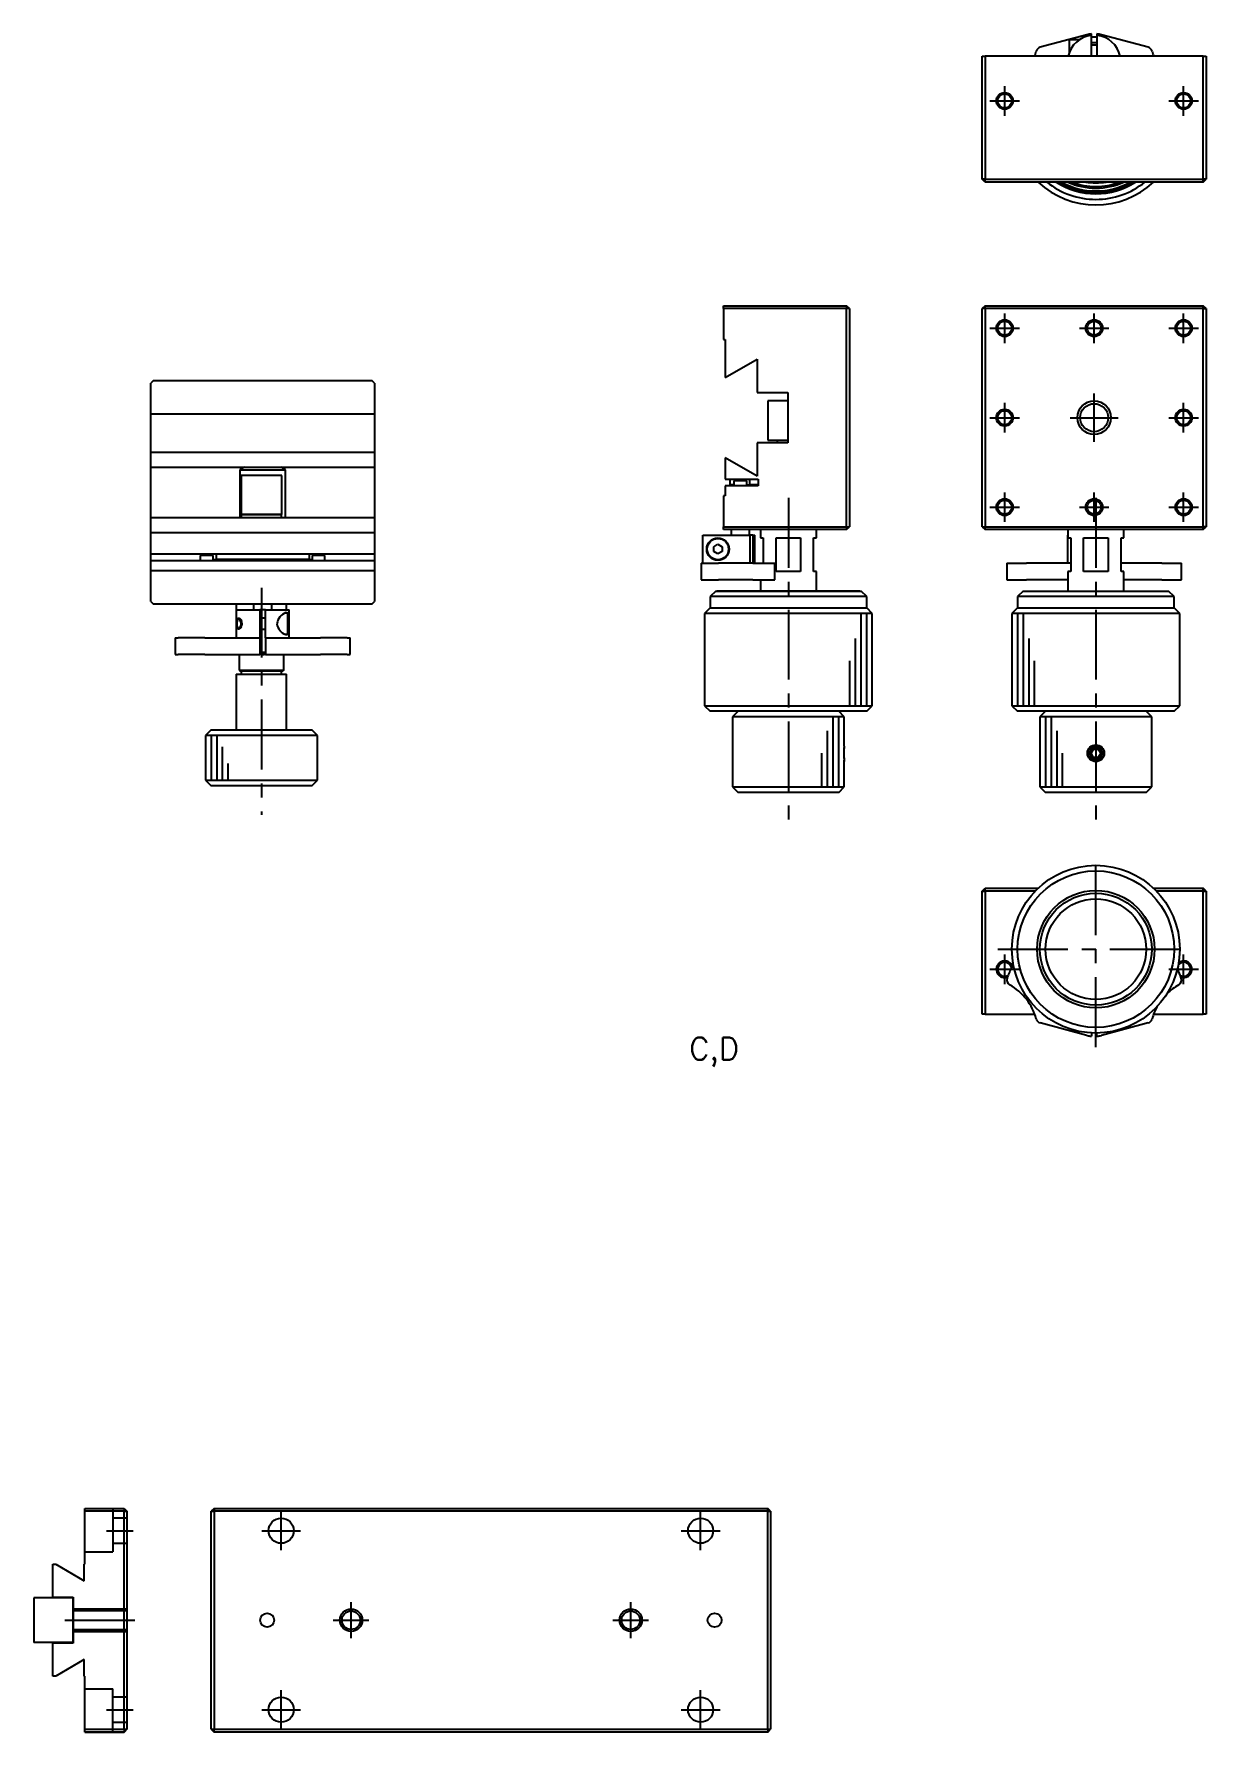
# Model space of a CAD drawing. Extents: x 18 to 806, y 13 to 406.
# Drawn here: x 222.4 to 432, y 102.7 to 406.3 of the extents above; entities that cross this region are included whole.
import ezdxf

# ---------------------------------------------------------------- set-up
doc = ezdxf.new("R2010")
doc.units = 0
doc.header["$LTSCALE"] = 10
doc.linetypes.add('CENTER', pattern=[2, 1.25, -0.25, 0.25, -0.25])
doc.linetypes.add('DASHED', pattern=[3.5, 2, -1.5])
doc.layers.get('0').update_dxf_attribs({"linetype": 'CONTINUOUS'})
doc.layers.add('CENTER', color=1, linetype='CENTER')
doc.styles.get("Standard").update_dxf_attribs({"font": 'txt.shx', "bigfont": '@extfont2.shx'})

msp = doc.modelspace()

# ---------------------------------------------------------------- linework, layer by layer
at = {"color": 7, "linetype": 'CONTINUOUS'}
for p, q in [((410.695905, 406.182148), (402.349441, 403.94572)), ((407.49, 405.252519), (407.49, 402.87321)), ((409.278451, 405.252519), (407.49, 405.252519)), ((411.49, 406.07613), (411.49, 406.327456)), ((411.49, 402.352519), (411.49, 406.07613)), ((412.489981, 404.352519), (411.49, 404.352519)), ((412.49, 406.327456), (412.49, 406.07613)), ((412.49, 406.07613), (412.49, 402.352519)), ((421.630559, 403.94572), (413.284095, 406.182148)), ((391.99, 380.352519), (391.99, 402.352519)), ((391.99, 402.352519), (392.49, 402.352519)), ((392.49, 402.352519), (392.49, 380.352519)), ((431.49, 402.352519), (392.49, 402.352519)), ((431.49, 380.352519), (431.49, 402.352519)), ((431.49, 402.352519), (431.99, 402.352519)), ((431.99, 402.352519), (431.99, 380.352519)), ((392.49, 379.852519), (391.99, 380.352519)), ((392.49, 380.352519), (391.99, 380.352519)), ((392.49, 379.852519), (392.49, 380.352519)), ((392.49, 380.352519), (431.49, 380.352519)), ((431.49, 379.852519), (392.49, 379.852519)), ((431.49, 379.852519), (431.49, 380.352519)), ((431.99, 380.352519), (431.49, 380.352519)), ((431.49, 379.852519), (431.99, 380.352519)), ((345.717481, 357.71), (367.717481, 357.71)), ((345.717481, 357.21), (345.717481, 357.71)), ((345.717481, 357.21), (345.717481, 351.71)), ((367.717481, 357.21), (345.717481, 357.21)), ((367.717481, 357.71), (367.717481, 357.21)), ((368.217481, 357.21), (367.717481, 357.71)), ((367.717481, 318.21), (367.717481, 357.21)), ((368.217481, 357.21), (367.717481, 357.21)), ((368.217481, 357.21), (368.217481, 318.21)), ((392.49, 357.71), (391.99, 357.21)), ((391.99, 318.21), (391.99, 357.21)), ((392.49, 357.21), (391.99, 357.21)), ((392.49, 357.21), (392.49, 357.71)), ((392.49, 357.71), (431.49, 357.71)), ((431.49, 357.21), (392.49, 357.21)), ((392.49, 357.21), (392.49, 318.21)), ((431.49, 357.21), (431.49, 357.71)), ((431.99, 357.21), (431.49, 357.71)), ((431.49, 318.21), (431.49, 357.21)), ((431.49, 357.21), (431.99, 357.21)), ((431.99, 357.21), (431.99, 318.21)), ((345.717481, 351.71), (346.017481, 351.71)), ((346.017481, 351.71), (346.017481, 344.883205)), ((346.017481, 344.883205), (351.717481, 348.174102)), ((351.717481, 348.174102), (351.717481, 342.21)), ((243.81, 344.37), (243.31, 343.87)), ((243.31, 338.37), (243.31, 343.87)), ((243.81, 344.37), (282.81, 344.37)), ((283.31, 343.87), (282.81, 344.37)), ((283.31, 343.87), (283.31, 338.37)), ((351.717481, 342.21), (357.217481, 342.21)), ((357.217481, 340.71), (353.667481, 340.71)), ((357.217481, 340.71), (353.667481, 340.71)), ((353.667481, 340.71), (353.667481, 333.71)), ((357.217481, 340.71), (356.740131, 340.71)), ((357.217481, 340.71), (356.740131, 340.71)), ((357.217481, 342.21), (357.217481, 333.21)), ((243.31, 338.37), (283.31, 338.37)), ((243.31, 331.543205), (243.31, 338.37)), ((283.31, 338.37), (283.31, 331.543205)), ((243.31, 331.543205), (283.31, 331.543205)), ((243.31, 328.87), (243.31, 331.543205)), ((283.31, 331.543205), (283.31, 328.87)), ((357.217481, 333.21), (351.717481, 333.21)), ((351.717481, 333.21), (351.717481, 327.245898)), ((353.667481, 333.71), (357.217481, 333.71)), ((355.317481, 333.71), (355.317481, 333.21)), ((243.31, 328.87), (283.31, 328.87)), ((243.31, 319.87), (243.31, 328.87)), ((260.077572, 328.87), (259.21122, 328.37)), ((259.21122, 328.37), (267.40878, 328.37)), ((259.21122, 328.37), (259.21122, 319.87)), ((267.40878, 328.37), (266.542428, 328.87)), ((267.40878, 319.87), (267.40878, 328.37)), ((283.31, 328.87), (283.31, 319.87)), ((346.017481, 330.536795), (346.017481, 326.71)), ((351.717481, 327.245898), (346.017481, 330.536795)), ((266.747868, 327.37), (259.447868, 327.37)), ((259.447868, 327.37), (259.447868, 320.37)), ((266.747868, 320.37), (266.747868, 327.37)), ((346.017481, 326.71), (351.917481, 326.71)), ((346.017481, 325.51), (346.017481, 323.71)), ((346.717486, 325.51), (346.017481, 325.51)), ((347.217486, 325.51), (346.717486, 325.51)), ((346.917481, 325.71), (346.917481, 326.71)), ((347.567481, 325.71), (346.917481, 325.71)), ((350.217476, 325.51), (347.217486, 325.51)), ((347.867481, 326.71), (347.567481, 326.41)), ((349.264222, 326.41), (347.567481, 326.41)), ((347.567481, 326.41), (347.567481, 325.51)), ((349.867481, 326.41), (349.264222, 326.41)), ((349.867481, 326.41), (349.567481, 326.71)), ((349.867481, 325.51), (349.867481, 326.41)), ((349.867481, 325.71), (350.417481, 325.71)), ((350.717476, 325.51), (350.217476, 325.51)), ((350.417481, 325.71), (350.417481, 326.71)), ((351.917481, 325.71), (350.417481, 325.71)), ((351.917481, 325.51), (350.717476, 325.51)), ((351.917481, 326.71), (351.917481, 325.51)), ((346.017481, 323.71), (345.717481, 323.71)), ((345.717481, 323.71), (345.717481, 318.21)), ((243.31, 319.87), (283.31, 319.87)), ((243.31, 317.196795), (243.31, 319.87)), ((259.447868, 320.37), (266.747868, 320.37)), ((266.697868, 320.37), (259.497868, 320.37)), ((259.497868, 320.37), (259.497868, 319.87)), ((266.697868, 319.87), (266.697868, 320.37)), ((283.31, 319.87), (283.31, 317.196795)), ((243.31, 317.196795), (283.31, 317.196795)), ((243.31, 313.37), (243.31, 317.196795)), ((283.31, 317.196795), (283.31, 313.37)), ((341.99387, 311.71), (341.99387, 316.71)), ((341.99387, 316.71), (350.440381, 316.71)), ((345.717481, 318.21), (367.717481, 318.21)), ((345.717481, 317.71), (345.717481, 318.21)), ((367.717481, 317.71), (345.717481, 317.71)), ((347.097481, 317.71), (347.097481, 316.71)), ((350.337481, 316.71), (350.337481, 317.71)), ((350.440381, 316.71), (350.440381, 311.71)), ((350.983721, 316.71), (350.440381, 316.71)), ((350.983721, 316.71), (350.983721, 311.71)), ((350.983721, 316.71), (351.317481, 316.71)), ((351.317481, 311.71), (351.317481, 316.71)), ((352.317481, 317.71), (352.317481, 316.21)), ((352.317481, 316.21), (352.817481, 316.21)), ((352.817481, 316.21), (352.817481, 311.71)), ((355.138032, 316.21), (359.496931, 316.21)), ((355.138032, 310.21), (355.138032, 316.21)), ((359.496931, 316.21), (359.496931, 310.21)), ((361.817481, 316.21), (362.317481, 316.21)), ((361.817481, 310.21), (361.817481, 316.21)), ((362.317481, 316.21), (362.317481, 317.71)), ((367.717481, 318.21), (368.217481, 318.21)), ((367.717481, 318.21), (367.717481, 317.71)), ((367.717481, 317.71), (368.217481, 318.21)), ((391.99, 318.21), (392.49, 318.21)), ((391.99, 318.21), (392.49, 317.71)), ((392.49, 317.71), (392.49, 318.21)), ((392.49, 318.21), (431.49, 318.21)), ((431.49, 317.71), (392.49, 317.71)), ((407.24, 316.71), (407.29, 316.71)), ((407.24, 316.71), (407.24, 314.213396)), ((407.29, 317.71), (407.29, 316.21)), ((407.29, 316.21), (407.79, 316.21)), ((407.79, 316.21), (407.79, 310.21)), ((410.110551, 316.21), (414.469449, 316.21)), ((410.110551, 310.21), (410.110551, 316.21)), ((414.469449, 316.21), (414.469449, 310.21)), ((416.79, 316.21), (417.29, 316.21)), ((416.79, 310.21), (416.79, 316.21)), ((417.29, 316.21), (417.29, 317.71)), ((431.49, 317.71), (431.49, 318.21)), ((431.99, 318.21), (431.49, 318.21)), ((431.49, 317.71), (431.99, 318.21)), ((243.31, 313.37), (283.31, 313.37)), ((243.31, 312.17), (243.31, 313.37)), ((252.46, 313.37), (252.16, 313.07)), ((254.46, 313.07), (252.16, 313.07)), ((252.16, 313.07), (252.16, 312.17)), ((254.46, 313.07), (254.16, 313.37)), ((254.46, 312.17), (254.46, 313.07)), ((255.01, 313.37), (255.01, 312.37)), ((271.61, 313.37), (271.61, 312.37)), ((272.46, 313.37), (272.16, 313.07)), ((274.46, 313.07), (272.16, 313.07)), ((272.16, 313.07), (272.16, 312.17)), ((274.46, 313.07), (274.16, 313.37)), ((274.46, 312.17), (274.46, 313.07)), ((283.31, 313.37), (283.31, 312.17)), ((343.967481, 314.643013), (344.717481, 315.076025)), ((343.967481, 313.776987), (343.967481, 314.643013)), ((344.717481, 313.343975), (343.967481, 313.776987)), ((344.717481, 315.076025), (345.467481, 314.643013)), ((345.467481, 313.776987), (344.717481, 313.343975)), ((345.467481, 314.643013), (345.467481, 313.776987)), ((407.24, 314.213396), (407.24, 311.71)), ((243.31, 312.17), (283.31, 312.17)), ((243.31, 310.37), (243.31, 312.17)), ((243.31, 304.87), (243.31, 310.37)), ((243.31, 310.37), (283.31, 310.37)), ((254.46, 312.37), (255.01, 312.37)), ((271.61, 312.37), (255.01, 312.37)), ((271.61, 312.37), (272.16, 312.37)), ((283.31, 312.17), (283.31, 310.37)), ((283.31, 310.37), (283.31, 304.87)), ((341.742544, 311.71), (341.742544, 308.71)), ((341.742544, 311.71), (341.887852, 311.71)), ((341.887852, 311.71), (344.12428, 311.71)), ((344.12428, 311.71), (344.829049, 311.71)), ((350.947828, 311.71), (344.829049, 311.71)), ((350.947828, 311.71), (352.150113, 311.71)), ((352.150113, 311.71), (354.047881, 311.71)), ((354.047881, 311.71), (354.881481, 311.71)), ((354.881481, 308.71), (354.881481, 311.71)), ((359.496931, 310.21), (355.138032, 310.21)), ((359.496931, 310.21), (355.138032, 310.21)), ((362.317481, 310.21), (361.817481, 310.21)), ((362.317481, 310.21), (361.817481, 310.21)), ((362.317481, 306.71), (362.317481, 310.21)), ((396.354239, 311.71), (396.409996, 311.71)), ((396.354239, 311.71), (396.354239, 308.71)), ((396.409996, 311.71), (397.207739, 311.71)), ((397.207739, 311.71), (399.877502, 311.71)), ((407.79, 311.71), (399.877502, 311.71)), ((407.79, 310.21), (407.29, 310.21)), ((407.29, 310.21), (407.29, 306.71)), ((414.469449, 310.21), (410.110551, 310.21)), ((424.102498, 311.71), (416.79, 311.71)), ((417.29, 310.21), (416.79, 310.21)), ((417.29, 306.71), (417.29, 310.21)), ((424.102498, 311.71), (426.772261, 311.71)), ((426.772261, 311.71), (427.570004, 311.71)), ((427.570004, 311.71), (427.625761, 311.71)), ((427.625761, 308.71), (427.625761, 311.71)), ((341.742544, 308.71), (341.887852, 308.71)), ((341.887852, 308.71), (344.12428, 308.71)), ((344.317481, 306.71), (343.317481, 305.71)), ((344.12428, 308.71), (344.829049, 308.71)), ((344.317481, 306.71), (370.317481, 306.71)), ((344.317481, 306.71), (348.317481, 306.71)), ((370.117481, 306.71), (344.517481, 306.71)), ((348.317481, 306.71), (344.517481, 306.71)), ((350.947828, 308.71), (344.829049, 308.71)), ((350.947828, 308.71), (352.150113, 308.71)), ((352.150113, 308.71), (354.047881, 308.71)), ((352.317481, 308.71), (352.317481, 306.71)), ((354.047881, 308.71), (354.881481, 308.71)), ((366.317481, 306.71), (370.317481, 306.71)), ((370.117481, 306.71), (366.317481, 306.71)), ((371.317481, 305.71), (370.317481, 306.71)), ((396.354239, 308.71), (396.409996, 308.71)), ((396.409996, 308.71), (397.207739, 308.71)), ((397.207739, 308.71), (399.877502, 308.71)), ((399.29, 306.71), (398.29, 305.71)), ((399.29, 306.71), (412.29, 306.71)), ((407.29, 308.71), (399.877502, 308.71)), ((412.29, 306.71), (425.29, 306.71)), ((424.102498, 308.71), (417.29, 308.71)), ((424.102498, 308.71), (426.772261, 308.71)), ((426.29, 305.71), (425.29, 306.71)), ((426.772261, 308.71), (427.570004, 308.71)), ((427.570004, 308.71), (427.625761, 308.71)), ((243.31, 304.87), (243.81, 304.37)), ((282.81, 304.37), (243.81, 304.37)), ((258.597868, 304.37), (258.597868, 303.37)), ((261.69, 304.37), (261.69, 303.37)), ((264.93, 303.37), (264.93, 304.37)), ((267.597868, 303.37), (267.597868, 304.37)), ((282.81, 304.37), (283.31, 304.87)), ((343.317481, 303.71), (342.317481, 302.71)), ((371.317481, 305.71), (343.317481, 305.71)), ((343.317481, 305.71), (343.317481, 303.71)), ((343.317481, 303.71), (371.317481, 303.71)), ((371.317481, 303.71), (371.317481, 305.71)), ((372.317481, 302.71), (371.317481, 303.71)), ((398.29, 303.71), (397.29, 302.71)), ((412.29, 305.71), (398.29, 305.71)), ((398.29, 305.71), (398.29, 303.71)), ((398.29, 303.71), (412.29, 303.71)), ((426.29, 305.71), (412.29, 305.71)), ((412.29, 303.71), (426.29, 303.71)), ((426.29, 303.71), (426.29, 305.71)), ((427.29, 302.71), (426.29, 303.71)), ((258.56, 303.37), (262.81, 303.37)), ((258.56, 303.37), (258.56, 298.37)), ((258.745341, 301.597344), (258.789485, 301.710705)), ((258.830854, 301.551535), (258.784355, 301.443826)), ((258.789485, 301.710705), (258.845182, 301.795334)), ((258.89672, 301.632052), (258.830854, 301.551535)), ((258.845182, 301.795334), (258.936181, 301.85901)), ((259.001588, 301.67), (258.89672, 301.632052)), ((258.936181, 301.85901), (259.001578, 301.869995)), ((259.001578, 301.869995), (259.107557, 301.846759)), ((259.047535, 301.664196), (259.001588, 301.67)), ((259.139474, 301.621762), (259.047535, 301.664196)), ((259.107557, 301.846759), (259.219625, 301.779896)), ((259.229297, 301.543893), (259.139474, 301.621762)), ((259.219625, 301.779896), (259.304709, 301.702862)), ((259.308719, 301.441559), (259.229297, 301.543893)), ((259.304709, 301.702862), (259.387398, 301.604364)), ((259.360307, 301.351794), (259.308719, 301.441559)), ((259.387398, 301.604364), (259.457229, 301.497851)), ((259.435816, 300.587105), (259.459188, 300.696533)), ((259.457229, 301.497851), (259.519874, 301.374915)), ((259.459188, 300.696533), (259.47143, 300.811264)), ((259.47143, 300.811264), (259.471455, 300.928249)), ((262.81, 303.37), (262.81, 298.37)), ((263.81, 303.37), (262.81, 303.37)), ((263.81, 301.87), (262.81, 301.87)), ((263.81, 303.37), (268.06, 303.37)), ((263.81, 298.37), (263.81, 303.37)), ((267.81, 302.77), (267.269785, 302.77)), ((267.464123, 302.846849), (267.592171, 302.869227)), ((267.592171, 302.869227), (267.61839, 302.87)), ((267.61839, 302.87), (267.833719, 302.79249)), ((267.81, 298.97), (267.81, 302.77)), ((267.833719, 302.79249), (267.913684, 302.689581)), ((267.913684, 302.689581), (267.966556, 302.564457)), ((268.06, 300.872878), (268.06, 303.37)), ((268.06, 298.37), (268.06, 300.872878)), ((372.317481, 302.71), (342.317481, 302.71)), ((342.317481, 302.71), (342.317481, 286.21)), ((372.317481, 286.21), (372.317481, 302.71)), ((427.29, 302.71), (397.29, 302.71)), ((397.29, 302.71), (397.29, 286.21)), ((427.29, 286.21), (427.29, 302.71)), ((247.674239, 298.37), (248.186581, 298.37)), ((247.674239, 298.37), (247.674239, 295.37)), ((252.962964, 298.37), (248.186581, 298.37)), ((252.962964, 298.37), (253.669441, 298.37)), ((253.669441, 298.37), (262.015905, 298.37)), ((258.760658, 300.38209), (258.794988, 300.265916)), ((258.818026, 299.979959), (258.764164, 300.087524)), ((258.794988, 300.265916), (258.840071, 300.17323)), ((258.901485, 299.8973), (258.818026, 299.979959)), ((258.840071, 300.17323), (258.925533, 300.088882)), ((259.001609, 299.870005), (258.901485, 299.8973)), ((258.925533, 300.088882), (259.001578, 300.07)), ((259.001578, 300.07), (259.111456, 300.101256)), ((259.069551, 299.879972), (259.001609, 299.870005)), ((259.179638, 299.9317), (259.069551, 299.879972)), ((259.111456, 300.101256), (259.206427, 300.172802)), ((259.261847, 299.995472), (259.179638, 299.9317)), ((259.206427, 300.172802), (259.281153, 300.258761)), ((259.34255, 300.079047), (259.261847, 299.995472)), ((259.281153, 300.258761), (259.34914, 300.366708)), ((259.419181, 300.180955), (259.34255, 300.079047)), ((259.34914, 300.366708), (259.400104, 300.477807)), ((259.400104, 300.477807), (259.435816, 300.587105)), ((259.48572, 300.293862), (259.419181, 300.180955)), ((262.015905, 298.37), (262.81, 298.37)), ((262.81, 299.87), (263.81, 299.87)), ((262.81, 298.37), (262.81, 295.37)), ((263.81, 298.37), (264.604095, 298.37)), ((263.81, 298.37), (263.81, 295.37)), ((264.604095, 298.37), (272.950559, 298.37)), ((267.269118, 298.97), (267.81, 298.97)), ((267.480578, 298.888789), (267.378574, 298.921599)), ((267.618422, 298.87), (267.480578, 298.888789)), ((267.815727, 298.932572), (267.618422, 298.87)), ((267.878789, 298.996692), (267.815727, 298.932572)), ((267.935058, 299.092982), (267.878789, 298.996692)), ((267.978015, 299.213884), (267.935058, 299.092982)), ((272.950559, 298.37), (273.657036, 298.37)), ((278.433419, 298.37), (273.657036, 298.37)), ((278.433419, 298.37), (278.945761, 298.37)), ((278.945761, 295.37), (278.945761, 298.37)), ((247.674239, 295.37), (248.186581, 295.37)), ((252.962964, 295.37), (248.186581, 295.37)), ((252.962964, 295.37), (253.669441, 295.37)), ((253.669441, 295.37), (262.015905, 295.37)), ((259.097868, 295.37), (259.097868, 292.57)), ((262.015905, 295.37), (262.81, 295.37)), ((262.81, 295.773126), (263.81, 295.773126)), ((263.31, 295.37), (262.81, 295.37)), ((263.81, 295.37), (263.31, 295.37)), ((263.81, 295.37), (264.604095, 295.37)), ((264.604095, 295.37), (272.950559, 295.37)), ((267.097868, 292.57), (267.097868, 295.37)), ((272.950559, 295.37), (273.657036, 295.37)), ((278.433419, 295.37), (273.657036, 295.37)), ((278.433419, 295.37), (278.945761, 295.37)), ((258.597868, 291.87), (267.597868, 291.87)), ((258.597868, 291.87), (258.597868, 281.87)), ((259.097868, 292.57), (267.097868, 292.57)), ((259.097868, 292.57), (259.297868, 292.37)), ((266.897868, 292.37), (259.297868, 292.37)), ((259.497868, 292.37), (259.497868, 291.87)), ((266.697868, 291.87), (266.697868, 292.37)), ((267.097868, 292.57), (266.897868, 292.37)), ((267.597868, 281.87), (267.597868, 291.87)), ((342.317481, 286.21), (372.317481, 286.21)), ((342.317481, 286.21), (343.317481, 285.21)), ((371.317481, 285.21), (372.317481, 286.21)), ((397.29, 286.21), (427.29, 286.21)), ((397.29, 286.21), (398.29, 285.21)), ((426.29, 285.21), (427.29, 286.21)), ((371.317481, 285.21), (343.317481, 285.21)), ((348.317481, 285.21), (347.317481, 284.21)), ((367.317481, 284.21), (347.317481, 284.21)), ((347.317481, 284.21), (347.317481, 271.71)), ((367.317481, 284.21), (366.317481, 285.21)), ((367.317481, 278.96), (367.317481, 284.21)), ((426.29, 285.21), (398.29, 285.21)), ((403.29, 285.21), (402.29, 284.21)), ((422.29, 284.21), (402.29, 284.21)), ((402.29, 284.21), (402.29, 271.71)), ((422.29, 284.21), (421.29, 285.21)), ((422.29, 271.71), (422.29, 284.21)), ((254.097868, 281.87), (253.097868, 280.87)), ((263.097868, 280.87), (253.097868, 280.87)), ((253.097868, 280.87), (253.097868, 272.87)), ((254.097868, 281.87), (263.097868, 281.87)), ((263.097868, 281.87), (272.097868, 281.87)), ((273.097868, 280.87), (263.097868, 280.87)), ((273.097868, 280.87), (272.097868, 281.87)), ((273.097868, 272.87), (273.097868, 280.87)), ((367.317481, 271.71), (367.317481, 276.460218)), ((411.423975, 277.71), (411.856987, 278.46)), ((411.856987, 276.96), (411.423975, 277.71)), ((411.856987, 278.46), (412.723013, 278.46)), ((412.723013, 276.96), (411.856987, 276.96)), ((412.723013, 278.46), (413.156025, 277.71)), ((413.156025, 277.71), (412.723013, 276.96)), ((253.097868, 272.87), (273.097868, 272.87)), ((253.097868, 272.87), (254.097868, 271.87)), ((272.097868, 271.87), (254.097868, 271.87)), ((272.097868, 271.87), (273.097868, 272.87)), ((347.317481, 271.71), (367.317481, 271.71)), ((347.317481, 271.71), (348.317481, 270.71)), ((366.317481, 270.71), (348.317481, 270.71)), ((366.317481, 270.71), (367.317481, 271.71)), ((402.29, 271.71), (412.29, 271.71)), ((402.29, 271.71), (403.29, 270.71)), ((412.29, 270.71), (403.29, 270.71)), ((412.29, 271.71), (422.29, 271.71)), ((421.29, 270.71), (412.29, 270.71)), ((421.29, 270.71), (422.29, 271.71)), ((391.99, 253.067481), (392.49, 253.567481)), ((391.99, 231.067481), (391.99, 253.067481)), ((391.99, 253.067481), (392.49, 253.067481)), ((392.49, 253.067481), (392.49, 253.567481)), ((392.49, 253.567481), (401.985147, 253.567481)), ((392.49, 253.067481), (392.49, 231.067481)), ((401.480745, 253.067481), (392.49, 253.067481)), ((422.594853, 253.567481), (431.49, 253.567481)), ((431.49, 253.067481), (423.099255, 253.067481)), ((431.49, 253.067481), (431.49, 253.567481)), ((431.99, 253.067481), (431.49, 253.567481)), ((431.49, 231.067481), (431.49, 253.067481)), ((431.49, 253.067481), (431.99, 253.067481)), ((431.99, 253.067481), (431.99, 231.067481)), ((392.49, 231.067481), (391.99, 231.067481)), ((392.49, 231.067481), (401.357497, 231.067481)), ((422.622503, 231.067481), (431.49, 231.067481)), ((431.99, 231.067481), (431.49, 231.067481)), ((410.695905, 227.237852), (402.349441, 229.47428)), ((421.630559, 229.47428), (413.284095, 227.237852)), ((411.49, 227.68883), (411.49, 227.092544)), ((412.49, 227.092544), (412.49, 227.668814)), ((231.53, 142.68), (238.53, 142.68)), ((231.53, 142.18), (231.53, 142.68)), ((231.53, 132.68), (231.53, 142.18)), ((238.53, 142.18), (231.53, 142.18)), ((238.53, 142.68), (238.53, 142.18)), ((238.53, 142.68), (239.03, 142.18)), ((238.53, 103.18), (238.53, 142.18)), ((238.53, 142.18), (239.03, 142.18)), ((239.03, 142.18), (239.03, 103.18)), ((254.63, 142.68), (254.13, 142.18)), ((254.13, 103.18), (254.13, 142.18)), ((254.13, 142.18), (254.63, 142.18)), ((254.63, 142.68), (254.63, 142.18)), ((254.63, 142.68), (353.63, 142.68)), ((254.63, 142.18), (254.63, 103.18)), ((353.63, 142.18), (254.63, 142.18)), ((353.63, 142.18), (353.63, 142.68)), ((354.13, 142.18), (353.63, 142.68)), ((353.63, 103.18), (353.63, 142.18)), ((353.63, 142.18), (354.13, 142.18)), ((354.13, 142.18), (354.13, 103.18)), ((225.83, 126.78), (225.83, 132.68)), ((225.83, 132.68), (226.333848, 132.68)), ((226.333848, 132.68), (231.43, 129.737735)), ((231.43, 129.737735), (231.43, 132.68)), ((231.43, 132.68), (231.53, 132.68)), ((222.43, 126.68), (222.43, 118.68)), ((229.43, 126.68), (222.43, 126.68)), ((225.83, 126.78), (229.43, 126.78)), ((225.83, 126.78), (229.43, 126.78)), ((229.43, 126.78), (229.43, 126.68)), ((229.43, 118.68), (229.43, 126.68)), ((229.43, 126.68), (229.43, 118.68)), ((229.43, 118.68), (222.43, 118.68)), ((229.43, 118.68), (222.43, 118.68)), ((225.83, 112.68), (225.83, 118.58)), ((229.43, 118.58), (225.83, 118.58)), ((229.43, 118.68), (228.73, 118.68)), ((228.73, 118.68), (229.43, 118.68)), ((229.43, 118.68), (229.43, 118.58)), ((231.43, 115.622265), (226.333848, 112.68)), ((231.43, 115.622265), (226.333848, 112.68)), ((231.43, 112.68), (231.43, 115.622265)), ((226.333848, 112.68), (225.83, 112.68)), ((226.333848, 112.68), (225.83, 112.68)), ((231.53, 112.68), (231.43, 112.68)), ((231.53, 112.68), (231.43, 112.68)), ((231.53, 103.18), (231.53, 112.68)), ((231.53, 103.18), (238.53, 103.18)), ((231.53, 102.68), (231.53, 103.18)), ((238.53, 102.68), (231.53, 102.68)), ((231.53, 102.68), (236.53, 102.68)), ((231.53, 102.68), (236.53, 102.68)), ((231.53, 102.68), (236.53, 102.68)), ((231.53, 102.68), (236.53, 102.68)), ((231.53, 102.68), (238.53, 102.68)), ((238.53, 103.18), (238.53, 102.68)), ((238.53, 103.18), (239.03, 103.18)), ((238.53, 102.68), (239.03, 103.18)), ((239.03, 103.18), (238.53, 102.68)), ((254.13, 103.18), (254.63, 103.18)), ((254.13, 103.18), (254.63, 102.68)), ((254.63, 103.18), (353.63, 103.18)), ((254.63, 102.68), (254.63, 103.18)), ((353.63, 102.68), (254.63, 102.68)), ((353.63, 103.18), (353.63, 102.68)), ((353.63, 103.18), (354.13, 103.18)), ((353.63, 102.68), (354.13, 103.18))]:
    msp.add_line(p, q, dxfattribs=at)
at = {"color": 3, "linetype": 'CONTINUOUS'}
for p, q in [((415.672848, 404.352514), (415.672734, 404.352514)), ((370.317481, 286.21), (370.317481, 302.71)), ((371.317481, 286.21), (371.317481, 302.71)), ((398.29, 302.71), (398.29, 286.21)), ((399.29, 302.71), (399.29, 286.21)), ((369.317481, 286.21), (369.317481, 298.21)), ((400.29, 298.21), (400.29, 286.21)), ((368.317481, 286.21), (368.317481, 294.21)), ((401.29, 294.21), (401.29, 286.21)), ((365.317481, 271.71), (365.317481, 284.21)), ((366.317481, 271.71), (366.317481, 284.21)), ((403.29, 284.21), (403.29, 271.71)), ((404.29, 284.21), (404.29, 271.71)), ((254.097868, 280.87), (254.097868, 272.87)), ((255.097868, 280.87), (255.097868, 272.87)), ((364.317481, 271.71), (364.317481, 281.71)), ((405.29, 281.71), (405.29, 271.71)), ((256.097868, 278.87), (256.097868, 272.87)), ((363.317481, 271.71), (363.317481, 277.71)), ((367.283553, 278.96402), (367.317481, 279.209995)), ((406.29, 277.71), (406.29, 271.71)), ((257.097868, 275.87), (257.097868, 272.87)), ((410.790005, 252.554442), (410.790005, 252.554342))]:
    msp.add_line(p, q, dxfattribs=at)
at = {"color": 3, "linetype": 'DASHED'}
for p, q in [((236.53, 142.68), (236.53, 138.68)), ((239.03, 140.93), (236.53, 140.93)), ((236.53, 138.68), (236.53, 134.93)), ((231.53, 134.93), (236.53, 134.93)), ((236.53, 136.43), (239.03, 136.43)), ((239.03, 124.679995), (229.43, 124.679995)), ((239.03, 124.33), (229.43, 124.33)), ((229.43, 121.03), (239.03, 121.03)), ((229.43, 120.680005), (239.03, 120.680005)), ((231.53, 110.43), (236.53, 110.43)), ((236.53, 106.68), (236.53, 110.43)), ((239.03, 108.93), (236.53, 108.93)), ((236.53, 102.68), (236.53, 106.68)), ((236.53, 104.43), (239.03, 104.43))]:
    msp.add_line(p, q, dxfattribs=at)
at = {"color": 3, "linetype": 'CONTINUOUS'}
for centre, radius in [((395.99, 394.352519), 1.5), ((427.99, 394.352519), 1.5), ((395.99, 353.71), 1.5), ((411.99, 353.71), 1.5), ((427.99, 353.71), 1.5), ((411.99, 337.71), 3), ((395.99, 337.71), 1.5), ((427.99, 337.71), 1.5), ((395.99, 321.71), 1.5), ((411.99, 321.71), 1.5), ((427.99, 321.71), 1.5), ((412.290055, 277.71032), 1.499946), ((279.13, 122.68), 2), ((329.13, 122.68), 2)]:
    msp.add_circle(centre, radius, dxfattribs=at)
at = {"color": 7, "linetype": 'CONTINUOUS'}
for centre, radius in [((395.99, 394.352519), 1.25), ((427.99, 394.352519), 1.25), ((395.99, 353.71), 1.25), ((411.99, 353.71), 1.25), ((427.99, 353.71), 1.25), ((411.99, 337.71), 2.5), ((395.99, 337.71), 1.25), ((427.99, 337.71), 1.25), ((395.99, 321.71), 1.25), ((411.99, 321.71), 1.25), ((427.99, 321.71), 1.25), ((344.71747, 314.209999), 1.999999), ((344.717481, 314.21), 1.9), ((412.28976, 277.710044), 1.249956), ((412.29, 277.71), 1), ((412.29, 242.667481), 15), ((412.29, 242.667481), 14), ((412.29, 242.667481), 10.5), ((412.29, 242.667481), 10), ((412.29, 242.667481), 9), ((266.63, 138.68), 2.25), ((341.63, 138.68), 2.25), ((264.13, 122.68), 1.25), ((279.13, 122.68), 1.65), ((329.13, 122.68), 1.65), ((344.13, 122.68), 1.25), ((266.63, 106.68), 2.25), ((341.63, 106.68), 2.25)]:
    msp.add_circle(centre, radius, dxfattribs=at)
for centre, radius, start, end in [((402.60826, 402.979794), 1, 105, 164.861286), ((411.99, 401.352519), 4.75, 96.042328, 167.846803), ((411.99, 401.352519), 5, 95.73917, 105), ((412.29, 390.752519), 15, 90, 93.057225), ((412.29, 390.752519), 14, 89.181461, 93.275829), ((412.29, 390.752519), 15, 89.236034, 90), ((411.99, 401.352519), 5, 75, 84.26083), ((411.99, 401.352519), 4.75, 12.153197, 83.957672), ((421.37174, 402.979794), 1, 15.138714, 75), ((391.99, 405.852519), 10, 339.512685, 344.861286), ((431.99, 405.852519), 10, 195.138714, 200.487315), ((412.29, 390.752519), 15, 226.607672, 313.392328), ((412.29, 390.752519), 14, 231.129962, 270), ((412.29, 390.752519), 13, 236.978017, 270), ((412.29, 390.752519), 12.8, 238.382024, 270), ((412.29, 390.752519), 12.5, 240.691891, 270), ((412.29, 390.752519), 12, 245.276037, 294.723963), ((412.29, 390.752519), 11.7, 248.689388, 291.310612), ((412.29, 390.752519), 11.05, 260.548633, 279.451367), ((412.29, 390.752519), 13, 270, 303.021983), ((412.29, 390.752519), 14, 270, 308.870038), ((412.29, 390.752519), 12.8, 270, 301.617976), ((412.29, 390.752519), 12.5, 270, 299.308109), ((348.717481, 321.71), 4, 106.708344, 108.194872), ((348.717481, 321.71), 4, 71.805128, 73.291656), ((263.31, 308.37), 4, 90, 108.194874), ((263.31, 308.37), 4, 71.805127, 90), ((261.941039, 300.882158), 3.274749, 167.38526153, 194.04328305), ((260.659614, 300.920505), 1.94691, 164.40739806, 182.23389204), ((260.958488, 300.836528), 2.244319, 179.79348614, 191.6822273), ((258.399944, 300.873416), 1.072913, 2.92946135, 26.47890432), ((258.384064, 300.869733), 1.24309, 332.40248047, 23.9784012), ((268.373115, 300.485196), 2.530547, 111.05153496, 171.291772), ((268.395364, 301.265165), 2.554636, 188.93651581, 246.54568362), ((260.379776, 301.301578), 7.69117, 356.94283945, 9.45068012), ((259.422856, 300.472758), 8.647284, 351.62911478, 2.77489092), ((263.31, 299.37), 4, 262.819244, 270), ((263.31, 299.37), 4, 270, 277.180756), ((377.239104, 277.71), 10.000055, 172.819284, 187.180716), ((395.99, 239.067481), 1.25, 90, 298.173802), ((395.99, 239.067481), 1.25, 14.567442, 90), ((427.99, 239.067481), 1.25, 90, 140.504868), ((427.99, 239.067481), 1.25, 241.826198, 90), ((397.354239, 237.170863), 1, 160.776714, 240.813229), ((411.99, 232.067481), 16.5, 153.62357, 160.776714), ((398.551581, 238.731481), 1.5, 131.570154, 153.62357), ((411.99, 232.067481), 16.5, 19.223286, 25.531576), ((426.625761, 237.170863), 1, 299.186771, 19.223286), ((391.99, 227.567481), 10, 15.138714, 60.813229), ((431.99, 227.567481), 10, 119.186771, 134.128561), ((431.99, 227.567481), 10, 150.931293, 164.861286), ((402.60826, 230.440206), 1, 195.138714, 255), ((421.37174, 230.440206), 1, 285, 344.861286), ((411.99, 232.067481), 5, 255, 264.26083), ((411.99, 232.067481), 5, 275.73917, 285)]:
    msp.add_arc(centre, radius, start, end, dxfattribs=at)
at = {"color": 3, "linetype": 'CONTINUOUS'}
for centre, radius, start, end in [((377.191823, 277.70887), 9.987453, 172.780396, 188.63126), ((395.99, 239.067481), 1.5, 23.078522, 270), ((427.99, 239.067481), 1.5, 270, 126.503996), ((395.99, 239.067481), 1.5, 270, 288.28593), ((427.99, 239.067481), 1.5, 251.71407, 270)]:
    msp.add_arc(centre, radius, start, end, dxfattribs=at)
at = {"layer": 'CENTER', "color": 1, "linetype": 'CENTER'}
for p, q in [((395.99, 391.702519), (395.99, 397.002519)), ((427.99, 391.702519), (427.99, 397.002519)), ((393.34, 394.352519), (398.64, 394.352519)), ((425.34, 394.352519), (430.64, 394.352519)), ((395.99, 351.06), (395.99, 356.36)), ((411.99, 351.06), (411.99, 356.36)), ((427.99, 351.06), (427.99, 356.36)), ((393.34, 353.71), (398.64, 353.71)), ((409.34, 353.71), (414.64, 353.71)), ((425.34, 353.71), (430.64, 353.71)), ((395.99, 335.06), (395.99, 340.36)), ((411.99, 333.41), (411.99, 342.01)), ((427.99, 335.06), (427.99, 340.36)), ((393.34, 337.71), (398.64, 337.71)), ((407.69, 337.71), (416.29, 337.71)), ((425.34, 337.71), (430.64, 337.71)), ((357.317481, 323.37), (357.317481, 263.68)), ((395.99, 319.06), (395.99, 324.36)), ((411.99, 319.06), (411.99, 324.36)), ((412.29, 323.37), (412.29, 263.68)), ((427.99, 319.06), (427.99, 324.36)), ((393.34, 321.71), (398.64, 321.71)), ((409.34, 321.71), (414.64, 321.71)), ((425.34, 321.71), (430.64, 321.71)), ((263.097868, 307.3), (263.097868, 266.67)), ((412.29, 225.167481), (412.29, 260.167481)), ((394.79, 242.667481), (429.79, 242.667481)), ((395.99, 236.417481), (395.99, 241.717481)), ((395.99, 236.417481), (395.99, 241.717481)), ((427.99, 236.417481), (427.99, 241.717481)), ((427.99, 236.417481), (427.99, 241.717481)), ((393.34, 239.067481), (398.64, 239.067481)), ((393.34, 239.067481), (398.64, 239.067481)), ((425.34, 239.067481), (430.64, 239.067481)), ((425.34, 239.067481), (430.64, 239.067481)), ((266.63, 135.205), (266.63, 142.155)), ((341.63, 135.205), (341.63, 142.155)), ((235.405, 138.68), (240.155, 138.68)), ((263.155, 138.68), (270.105, 138.68)), ((338.155, 138.68), (345.105, 138.68)), ((279.13, 119.48), (279.13, 125.88)), ((329.13, 119.48), (329.13, 125.88)), ((227.95, 122.68), (240.51, 122.68)), ((275.93, 122.68), (282.33, 122.68)), ((325.93, 122.68), (332.33, 122.68)), ((266.63, 103.205), (266.63, 110.155)), ((341.63, 103.205), (341.63, 110.155)), ((235.405, 106.68), (240.155, 106.68)), ((263.155, 106.68), (270.105, 106.68)), ((338.155, 106.68), (345.105, 106.68))]:
    msp.add_line(p, q, dxfattribs=at)

# ---------------------------------------------------------------- texts
at = {"color": 7, "linetype": 'CONTINUOUS'}
msp.add_text('C,D', height=4, dxfattribs=at).set_placement((339.59, 222.89))

doc.saveas('drawing.dxf')
